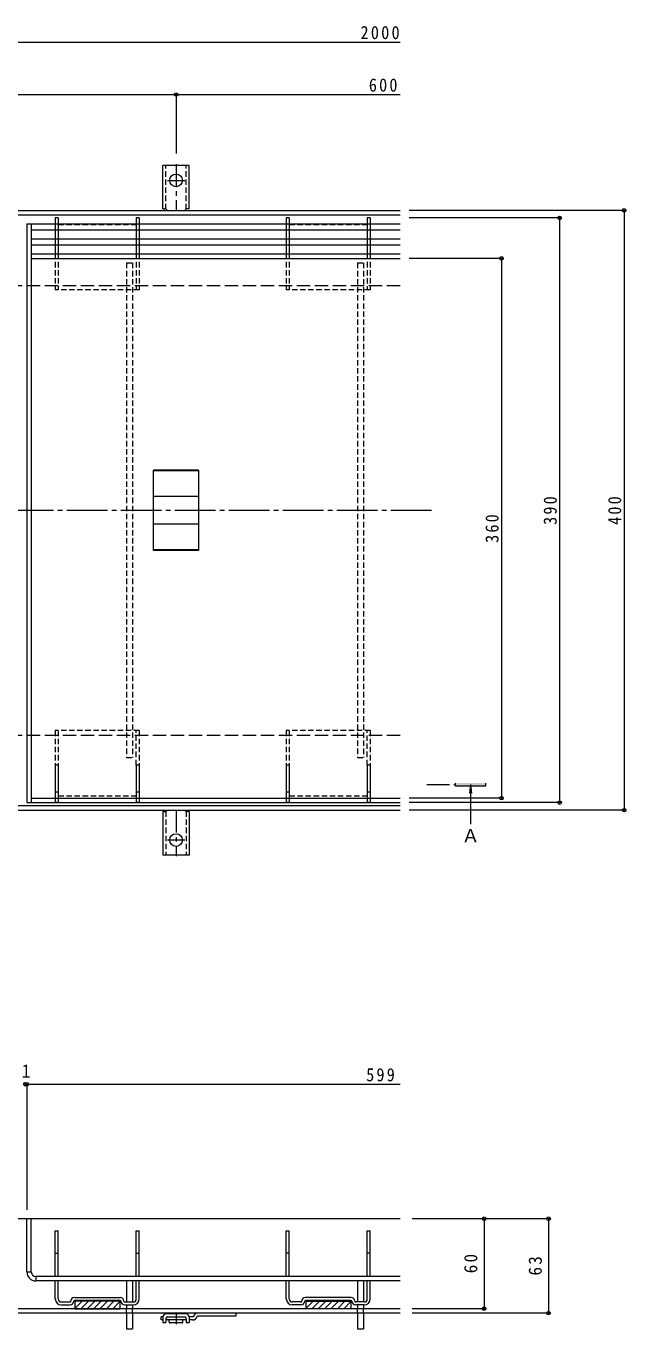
# Model space of a CAD drawing. Units: millimetres at full size, sheet at 1:3. Extents: x -1117 to 1162, y -824 to 816.
# Drawn here: x -408 to -8, y -437 to 432 of the extents above; entities that cross this region are included whole.
import ezdxf
from ezdxf.enums import TextEntityAlignment as Align

# ---------------------------------------------------------------- set-up
doc = ezdxf.new("R2010")
doc.units = ezdxf.units.MM
doc.header["$LTSCALE"] = 3
doc.header["$PDMODE"] = 32
doc.header["$PDSIZE"] = 2.4
for name, pattern in [('CHAIN1', [8, 5, -1, 1, -1]), ('CHAIN2', [12, 9, -1, 1, -1]), ('DASHED1', [1.8, 1.2, -0.6]), ('DASHED3', [4, 3, -1])]:
    doc.linetypes.add(name, pattern=pattern)
for name, color, linetype, lineweight in [('4-0', 7, 'CHAIN2', 9), ('4-1', 2, 'Continuous', 9), ('4-2', 3, 'Continuous', 9), ('4-3', 4, 'Continuous', 9), ('4-4', 7, 'Continuous', 9), ('4-5', 7, 'Continuous', 9), ('4-9', 5, 'Continuous', 5), ('4-A', 6, 'Continuous', 9), ('4-C', 2, 'Continuous', 9)]:
    doc.layers.add(name, color=color, linetype=linetype, lineweight=lineweight)
doc.styles.add('ＭＳ ゴシック', font='')
doc.styles.get('ＭＳ ゴシック').set_extended_font_data('MS Gothic')

msp = doc.modelspace()

# ---------------------------------------------------------------- linework, layer by layer
at = {"layer": '4-0'}
msp.add_line((-1028.271, 109.401), (-136.344, 109.401), dxfattribs=at)
at = {"layer": '4-1'}
for p, q in [((-1081.252, 309.401), (-158.008, 309.401)), ((-1081.252, 306.401), (-158.008, 306.401)), ((-1081.252, -87.599), (-158.008, -87.599)), ((-1081.252, -90.599), (-158.008, -90.599)), ((-158.008, -363.119), (-1081.252, -363.119)), ((-158.008, -423.119), (-1081.252, -423.119)), ((-158.008, -426.119), (-1081.252, -426.119))]:
    msp.add_line(p, q, dxfattribs=at)
at = {"layer": '4-1', "linetype": 'DASHED3'}
for p, q in [((-1007.008, 259.401), (-158.008, 259.401)), ((-1007.008, -40.599), (-158.008, -40.599))]:
    msp.add_line(p, q, dxfattribs=at)
at = {"layer": '4-2'}
for p, q in [((-407.008, 300.401), (-404.008, 300.401)), ((-407.008, 300.401), (-407.008, -85.599)), ((-404.008, 300.401), (-404.008, -85.599)), ((-404.008, 280.401), (-158.008, 280.401)), ((-404.008, 277.401), (-158.008, 277.401)), ((-322.508, 82.648), (-322.508, 136.153)), ((-292.508, 136.153), (-322.508, 136.153)), ((-292.508, 135.752), (-322.508, 135.752)), ((-292.508, 136.153), (-292.508, 82.648)), ((-292.508, 118.633), (-322.508, 118.633)), ((-292.508, 100.169), (-322.508, 100.169)), ((-292.508, 83.05), (-322.508, 83.05)), ((-292.508, 82.648), (-322.508, 82.648)), ((-407.008, -85.599), (-404.008, -85.599)), ((-404.008, -82.599), (-158.008, -82.599)), ((-404.008, -85.599), (-158.008, -85.599)), ((-404.008, -363.119), (-407.008, -363.119)), ((-407.008, -398.619), (-407.008, -363.119)), ((-404.008, -398.619), (-404.008, -363.119)), ((-407.008, -398.619), (-404.008, -398.619)), ((-401.008, -401.619), (-401.008, -404.619)), ((-158.008, -401.619), (-401.008, -401.619)), ((-158.008, -404.619), (-401.008, -404.619))]:
    msp.add_line(p, q, dxfattribs=at)
for radius in [6, 3]:
    msp.add_arc((-401.008, -398.619), radius, 180, 270, dxfattribs=at)
at = {"layer": '4-3'}
for p, q in [((-388.008, 304.401), (-388.008, 300.401)), ((-386.008, 304.401), (-388.008, 304.401)), ((-386.008, 304.401), (-386.008, 300.401)), ((-334.008, 304.401), (-334.008, 300.401)), ((-332.008, 304.401), (-334.008, 304.401)), ((-332.008, 304.401), (-332.008, 300.401)), ((-234.008, 304.401), (-234.008, 300.401)), ((-232.008, 304.401), (-234.008, 304.401)), ((-232.008, 304.401), (-232.008, 300.401)), ((-180.008, 304.401), (-180.008, 300.401)), ((-178.008, 304.401), (-180.008, 304.401)), ((-178.008, 304.401), (-178.008, 300.401)), ((-388.008, 296.401), (-388.008, 290.401)), ((-386.008, 296.401), (-386.008, 290.401)), ((-334.008, 296.401), (-334.008, 290.401)), ((-332.008, 296.401), (-332.008, 290.401)), ((-234.008, 296.401), (-234.008, 290.401)), ((-232.008, 296.401), (-232.008, 290.401)), ((-180.008, 296.401), (-180.008, 290.401)), ((-178.008, 296.401), (-178.008, 290.401)), ((-388.008, 286.401), (-388.008, 280.401)), ((-386.008, 286.401), (-386.008, 280.401)), ((-334.008, 286.401), (-334.008, 280.401)), ((-332.008, 286.401), (-332.008, 280.401)), ((-234.008, 286.401), (-234.008, 280.401)), ((-232.008, 286.401), (-232.008, 280.401)), ((-180.008, 286.401), (-180.008, 280.401)), ((-178.008, 286.401), (-178.008, 280.401)), ((-386.008, -60.599), (-388.008, -60.599)), ((-388.008, -60.599), (-388.008, -82.599)), ((-386.008, -60.599), (-386.008, -82.599)), ((-332.008, -60.599), (-334.008, -60.599)), ((-334.008, -60.599), (-334.008, -82.599)), ((-332.008, -60.599), (-332.008, -82.599)), ((-232.008, -60.599), (-234.008, -60.599)), ((-234.008, -60.599), (-234.008, -82.599)), ((-232.008, -60.599), (-232.008, -82.599)), ((-178.008, -60.599), (-180.008, -60.599)), ((-180.008, -60.599), (-180.008, -82.599)), ((-178.008, -60.599), (-178.008, -82.599)), ((-386.008, -78.599), (-388.008, -78.599)), ((-332.008, -78.599), (-334.008, -78.599)), ((-232.008, -78.599), (-234.008, -78.599)), ((-178.008, -78.599), (-180.008, -78.599)), ((-388.008, -371.119), (-386.008, -371.119)), ((-388.008, -401.619), (-388.008, -371.119)), ((-386.008, -401.619), (-386.008, -371.119)), ((-334.008, -371.119), (-332.008, -371.119)), ((-334.008, -401.619), (-334.008, -371.119)), ((-332.008, -401.619), (-332.008, -371.119)), ((-234.008, -371.119), (-232.008, -371.119)), ((-234.008, -401.619), (-234.008, -371.119)), ((-232.008, -401.619), (-232.008, -371.119)), ((-180.008, -371.119), (-178.008, -371.119)), ((-180.008, -401.619), (-180.008, -371.119)), ((-178.008, -401.619), (-178.008, -371.119)), ((-388.008, -386.119), (-386.008, -386.119)), ((-334.008, -386.119), (-332.008, -386.119)), ((-232.008, -386.119), (-234.008, -386.119)), ((-178.008, -386.119), (-180.008, -386.119)), ((-388.008, -416.619), (-388.008, -404.619)), ((-386.008, -416.619), (-386.008, -404.619)), ((-334.008, -416.619), (-334.008, -404.619)), ((-332.008, -416.619), (-332.008, -404.619)), ((-234.008, -416.619), (-234.008, -404.619)), ((-232.008, -416.619), (-232.008, -404.619)), ((-180.008, -416.619), (-180.008, -404.619)), ((-178.008, -416.619), (-178.008, -404.619)), ((-375.258, -415.619), (-344.758, -415.619)), ((-190.758, -415.619), (-221.258, -415.619)), ((-384.008, -418.619), (-378.258, -418.619)), ((-384.008, -420.619), (-378.258, -420.619)), ((-375.258, -417.619), (-344.758, -417.619)), ((-375.008, -417.619), (-375.008, -423.119)), ((-345.008, -417.719), (-375.008, -417.719)), ((-345.008, -417.819), (-375.008, -417.819)), ((-345.008, -417.919), (-375.008, -417.919)), ((-345.008, -418.019), (-375.008, -418.019)), ((-345.008, -418.119), (-375.008, -418.119)), ((-370.207, -418.119), (-375.008, -422.92)), ((-374.45, -418.119), (-375.008, -418.677)), ((-375.008, -423.119), (-345.008, -423.119)), ((-365.965, -418.119), (-370.965, -423.119)), ((-361.722, -418.119), (-366.722, -423.119)), ((-357.479, -418.119), (-362.479, -423.119)), ((-353.237, -418.119), (-358.237, -423.119)), ((-348.994, -418.119), (-353.994, -423.119)), ((-345.008, -418.376), (-349.751, -423.119)), ((-345.008, -422.619), (-345.509, -423.119)), ((-345.008, -417.619), (-345.008, -423.119)), ((-341.758, -418.619), (-336.008, -418.619)), ((-341.758, -420.619), (-336.008, -420.619)), ((-224.258, -418.619), (-230.008, -418.619)), ((-224.258, -420.619), (-230.008, -420.619)), ((-190.758, -417.619), (-221.258, -417.619)), ((-221.008, -417.619), (-221.008, -423.119)), ((-221.008, -417.719), (-191.008, -417.719)), ((-221.008, -417.819), (-191.008, -417.819)), ((-221.008, -417.919), (-191.008, -417.919)), ((-221.008, -418.019), (-191.008, -418.019)), ((-216.207, -418.119), (-221.008, -422.92)), ((-220.45, -418.119), (-221.008, -418.677)), ((-221.008, -418.119), (-191.008, -418.119)), ((-191.008, -423.119), (-221.008, -423.119)), ((-211.965, -418.119), (-216.965, -423.119)), ((-207.722, -418.119), (-212.722, -423.119)), ((-203.48, -418.119), (-208.48, -423.119)), ((-199.237, -418.119), (-204.237, -423.119)), ((-194.994, -418.119), (-199.994, -423.119)), ((-191.008, -418.376), (-195.752, -423.119)), ((-191.008, -422.619), (-191.509, -423.119)), ((-191.008, -417.619), (-191.008, -423.119)), ((-182.008, -418.619), (-187.758, -418.619)), ((-182.008, -420.619), (-187.758, -420.619))]:
    msp.add_line(p, q, dxfattribs=at)
at = {"layer": '4-3', "linetype": 'DASHED1'}
for p, q in [((-388.008, 300.401), (-388.008, 296.401)), ((-386.008, 300.401), (-386.008, 296.401)), ((-386.008, 299.901), (-334.008, 299.901)), ((-334.008, 300.401), (-334.008, 296.401)), ((-332.008, 300.401), (-332.008, 296.401)), ((-234.008, 300.401), (-234.008, 296.401)), ((-232.008, 300.401), (-232.008, 296.401)), ((-232.008, 299.901), (-180.008, 299.901)), ((-180.008, 300.401), (-180.008, 296.401)), ((-178.008, 300.401), (-178.008, 296.401)), ((-388.008, 290.401), (-388.008, 286.401)), ((-386.008, 290.401), (-386.008, 286.401)), ((-334.008, 290.401), (-334.008, 286.401)), ((-332.008, 290.401), (-332.008, 286.401)), ((-234.008, 290.401), (-234.008, 286.401)), ((-232.008, 290.401), (-232.008, 286.401)), ((-180.008, 290.401), (-180.008, 286.401)), ((-178.008, 290.401), (-178.008, 286.401)), ((-388.008, 280.401), (-388.008, 256.401)), ((-386.008, 280.401), (-386.008, 256.401)), ((-334.008, 280.401), (-334.008, 256.401)), ((-332.008, 280.401), (-332.008, 256.401)), ((-234.008, 280.401), (-234.008, 256.401)), ((-232.008, 280.401), (-232.008, 256.401)), ((-180.008, 280.401), (-180.008, 256.401)), ((-178.008, 280.401), (-178.008, 256.401)), ((-332.008, 256.401), (-388.008, 256.401)), ((-178.008, 256.401), (-234.008, 256.401)), ((-388.008, -37.599), (-388.008, -60.599)), ((-332.008, -37.599), (-388.008, -37.599)), ((-386.008, -37.599), (-386.008, -60.599)), ((-334.008, -60.599), (-334.008, -37.599)), ((-332.008, -37.599), (-332.008, -60.599)), ((-234.008, -37.599), (-234.008, -60.599)), ((-178.008, -37.599), (-234.008, -37.599)), ((-232.008, -37.599), (-232.008, -60.599)), ((-180.008, -60.599), (-180.008, -37.599)), ((-178.008, -37.599), (-178.008, -60.599)), ((-388.008, -82.599), (-388.008, -85.599)), ((-386.008, -85.599), (-388.008, -85.599)), ((-386.008, -81.099), (-334.008, -81.099)), ((-386.008, -82.599), (-386.008, -85.599)), ((-334.008, -82.599), (-334.008, -85.599)), ((-332.008, -85.599), (-334.008, -85.599)), ((-332.008, -82.599), (-332.008, -85.599)), ((-234.008, -82.599), (-234.008, -85.599)), ((-232.008, -85.599), (-234.008, -85.599)), ((-232.008, -81.099), (-180.008, -81.099)), ((-232.008, -82.599), (-232.008, -85.599)), ((-180.008, -82.599), (-180.008, -85.599)), ((-178.008, -85.599), (-180.008, -85.599)), ((-178.008, -82.599), (-178.008, -85.599))]:
    msp.add_line(p, q, dxfattribs=at)
at = {"layer": '4-3'}
for centre, radius, start, end in [((-384.008, -416.619), 4, 180, 270), ((-384.008, -416.619), 2, 180, 270), ((-375.258, -418.119), 2.5, 90, 180), ((-344.758, -418.119), 2.5, 0, 90), ((-336.008, -416.619), 4, 270, 0), ((-336.008, -416.619), 2, 270, 0), ((-230.008, -416.619), 4, 180, 270), ((-230.008, -416.619), 2, 180, 270), ((-221.258, -418.119), 2.5, 90, 180), ((-190.758, -418.119), 2.5, 0, 90), ((-182.008, -416.619), 4, 270, 0), ((-182.008, -416.619), 2, 270, 0), ((-378.258, -418.119), 0.5, 270, 0), ((-378.258, -418.119), 2.5, 270, 0), ((-375.258, -418.119), 0.5, 90, 180), ((-344.758, -418.119), 0.5, 0, 90), ((-341.758, -418.119), 2.5, 180, 270), ((-341.758, -418.119), 0.5, 180, 270), ((-224.258, -418.119), 0.5, 270, 0), ((-224.258, -418.119), 2.5, 270, 0), ((-221.258, -418.119), 0.5, 90, 180), ((-190.758, -418.119), 0.5, 0, 90), ((-187.758, -418.119), 2.5, 180, 270), ((-187.758, -418.119), 0.5, 180, 270)]:
    msp.add_arc(centre, radius, start, end, dxfattribs=at)
at = {"layer": '4-4'}
for p, q in [((-1007.508, 421.694), (-158.008, 421.694)), ((-907.508, 386.694), (-307.508, 386.694)), ((-307.508, 387.594), (-307.508, 347.365)), ((-307.508, 386.694), (-158.008, 386.694)), ((-7.894, 309.401), (-152.008, 309.401)), ((-50.893, 304.401), (-152.008, 304.401)), ((-51.793, 304.401), (-51.793, -85.599)), ((-8.794, 309.401), (-8.794, -90.599)), ((-89.648, 277.401), (-152.008, 277.401)), ((-90.548, 277.401), (-90.548, -82.599)), ((-89.648, -82.599), (-152.008, -82.599)), ((-50.893, -85.599), (-152.008, -85.599)), ((-7.894, -90.599), (-152.008, -90.599)), ((-407.008, -272.497), (-407.008, -357.12)), ((-57.957, -363.119), (-150.008, -363.119)), ((-102.156, -363.119), (-102.156, -423.119)), ((-59.157, -363.119), (-59.157, -426.119)), ((-100.956, -423.119), (-150.008, -423.119)), ((-57.957, -426.119), (-150.008, -426.119))]:
    msp.add_line(p, q, dxfattribs=at)
msp.add_lwpolyline([(-408.008, -273.397), (-407.008, -273.397), (-158.008, -273.397)], dxfattribs=at)
for p in [(-307.508, 386.694), (-51.793, 304.401), (-8.794, 309.401), (-90.548, 277.401), (-90.548, -82.599), (-51.793, -85.599), (-8.794, -90.599), (-408.008, -273.397), (-407.008, -273.397), (-102.156, -363.119), (-59.157, -363.119), (-102.156, -423.119), (-59.157, -426.119)]:
    msp.add_point(p, dxfattribs=at)
at = {"layer": '4-5', "color": 4, "linetype": 'CHAIN1'}
msp.add_line((-140.286, -73.599), (-121.31, -73.599), dxfattribs=at)
at = {"layer": '4-5', "color": 4}
for p, q in [((-121.31, -74.599), (-121.31, -72.599)), ((-101.31, -74.599), (-121.31, -74.599)), ((-111.247, -73.599), (-111.983, -79.185)), ((-111.247, -73.599), (-110.512, -79.185)), ((-111.247, -73.599), (-111.247, -99.419)), ((-101.31, -72.599), (-101.31, -74.599)), ((-111.247, -99.419), (-111.247, -99.974))]:
    msp.add_line(p, q, dxfattribs=at)
msp.add_solid([(-121.31, -72.599), (-121.31, -74.599), (-101.31, -72.599), (-101.31, -74.599)], dxfattribs=at)
at = {"layer": '4-9', "linetype": 'DASHED1'}
for p, q in [((-340.508, 274.401), (-340.508, -55.599)), ((-186.508, 274.401), (-186.508, -55.599)), ((-340.508, -55.599), (-336.508, -55.599)), ((-186.508, -55.599), (-182.508, -55.599)), ((-340.508, -426.119), (-340.508, -423.119)), ((-336.508, -426.119), (-336.508, -423.119)), ((-186.508, -426.119), (-186.508, -423.119)), ((-182.508, -426.119), (-182.508, -423.119))]:
    msp.add_line(p, q, dxfattribs=at)
at = {"layer": '4-9'}
for p, q in [((-340.508, -404.619), (-340.508, -418.619)), ((-336.508, -404.619), (-336.508, -418.619)), ((-186.508, -404.619), (-186.508, -418.619)), ((-182.508, -404.619), (-182.508, -418.619)), ((-340.508, -420.619), (-340.508, -423.119)), ((-336.508, -420.619), (-336.508, -423.119)), ((-186.508, -420.619), (-186.508, -423.119)), ((-182.508, -420.619), (-182.508, -423.119)), ((-340.508, -426.119), (-340.508, -436.619)), ((-336.508, -426.119), (-336.508, -436.619)), ((-186.508, -426.119), (-186.508, -436.619)), ((-182.508, -426.119), (-182.508, -436.619)), ((-340.508, -436.619), (-336.508, -436.619)), ((-186.508, -436.619), (-182.508, -436.619))]:
    msp.add_line(p, q, dxfattribs=at)
at = {"layer": '4-9', "linetype": 'DASHED1'}
for points in [[(-340.508, 274.401), (-336.508, 274.401), (-336.508, -55.599)], [(-186.508, 274.401), (-182.508, 274.401), (-182.508, -55.599)]]:
    msp.add_lwpolyline(points, dxfattribs=at)
at = {"layer": '4-A'}
for p, q in [((-404.008, 300.401), (-158.008, 300.401)), ((-404.008, 296.401), (-158.008, 296.401)), ((-404.008, 290.401), (-158.008, 290.401)), ((-404.008, 286.401), (-158.008, 286.401))]:
    msp.add_line(p, q, dxfattribs=at)
at = {"layer": '4-C'}
for p, q in [((-316.258, 310.401), (-316.258, 339.401)), ((-298.758, 339.401), (-316.258, 339.401)), ((-298.758, 310.401), (-298.758, 339.401)), ((-316.258, 310.401), (-315.008, 310.401)), ((-298.758, 310.401), (-300.008, 310.401)), ((-316.258, -91.599), (-316.258, -120.599)), ((-316.258, -91.599), (-315.008, -91.599)), ((-298.758, -91.599), (-300.008, -91.599)), ((-298.758, -91.599), (-298.758, -120.599)), ((-298.758, -120.599), (-316.258, -120.599)), ((-317.508, -430.619), (-317.508, -428.619)), ((-316.258, -428.619), (-317.508, -428.619)), ((-316.258, -430.619), (-317.508, -430.619)), ((-316.258, -428.619), (-316.258, -432.419)), ((-316.258, -432.419), (-314.258, -432.419)), ((-300.758, -426.619), (-314.258, -426.619)), ((-314.258, -429.619), (-314.258, -432.419)), ((-300.758, -430.619), (-314.258, -430.619)), ((-313.258, -428.619), (-301.758, -428.619)), ((-312.008, -432.119), (-312.008, -430.619)), ((-303.508, -432.619), (-311.508, -432.619)), ((-303.008, -432.119), (-303.008, -430.619)), ((-300.758, -429.619), (-300.758, -432.419)), ((-300.758, -432.419), (-298.758, -432.419)), ((-298.758, -428.619), (-298.758, -432.419)), ((-296.008, -428.619), (-298.758, -428.619)), ((-296.467, -430.619), (-298.758, -430.619)), ((-267.508, -428.119), (-293.508, -428.119)), ((-267.508, -428.119), (-267.508, -426.119))]:
    msp.add_line(p, q, dxfattribs=at)
at = {"layer": '4-C', "linetype": 'DASHED1'}
for p, q in [((-314.258, 310.255), (-314.258, 339.401)), ((-300.758, 310.255), (-300.758, 339.401)), ((-314.258, -91.453), (-314.258, -120.599)), ((-300.758, -91.453), (-300.758, -120.599))]:
    msp.add_line(p, q, dxfattribs=at)
at = {"layer": '4-C', "linetype": 'CHAIN1'}
for p, q in [((-307.508, 340.181), (-307.508, 309.401)), ((-313.284, 329.401), (-301.732, 329.401)), ((-307.508, -90.599), (-307.508, -121.379)), ((-301.732, -110.599), (-313.284, -110.599)), ((-307.508, -426.262), (-307.508, -433.427))]:
    msp.add_line(p, q, dxfattribs=at)
at = {"layer": '4-C'}
for centre in [(-307.508, 329.401), (-307.508, -110.599)]:
    msp.add_circle(centre, 4.25, dxfattribs=at)
for centre, radius, start, end in [((-315.008, 308.401), 2, 30.00051, 90), ((-300.008, 308.401), 2, 90, 149.99949), ((-315.008, -89.599), 2, 270, 329.99949), ((-300.008, -89.599), 2, 210.00051, 270), ((-314.258, -428.619), 2, 90, 180), ((-313.258, -429.619), 1, 90, 180), ((-311.508, -432.119), 0.5, 180, 270), ((-303.508, -432.119), 0.5, 270, 0), ((-301.758, -429.619), 1, 0, 90), ((-300.758, -428.619), 2, 0, 90), ((-296.467, -427.619), 3, 270, 348.69007), ((-293.049, -429.119), 3, 90, 168.69007)]:
    msp.add_arc(centre, radius, start, end, dxfattribs=at)

# ---------------------------------------------------------------- texts
at = {"layer": '4-4', "color": 2, "style": 'ＭＳ ゴシック'}
msp.add_text('1', height=8.798, dxfattribs=at).set_placement((-410.508, -271.597), align=Align.BOTTOM_LEFT)
at = {"layer": '4-4', "color": 2, "char_height": 8.798, "attachment_point": 7, "style": 'ＭＳ ゴシック'}
for s, insert in [('\\T1.28;\\W0.9;2000', (-184.548, 423.494)), ('\\T1.27;\\W0.9;600', (-178.978, 388.494)), ('\\T1.27;\\W0.9;599', (-180.755, -271.597))]:
    msp.add_mtext(s, dxfattribs=dict(at, insert=insert))
at = {"layer": '4-4', "color": 2, "char_height": 8.798, "attachment_point": 7, "rotation": 90, "style": 'ＭＳ ゴシック'}
for s, insert in [('\\T1.27;\\W0.9;390', (-53.593, 99.651)), ('\\T1.27;\\W0.9;400', (-10.594, 99.651)), ('\\T1.27;\\W0.9;360', (-92.348, 87.651)), ('\\T1.27;\\W0.95;60', (-106.556, -399.494)), ('\\T1.27;\\W0.95;63', (-63.557, -400.994))]:
    msp.add_mtext(s, dxfattribs=dict(at, insert=insert))
at = {"layer": '4-5', "color": 2, "style": 'ＭＳ ゴシック'}
msp.add_text('Ａ', height=8.798, dxfattribs=at).set_placement((-117.154, -114.699), align=Align.BOTTOM_LEFT)

doc.saveas('drawing.dxf')
